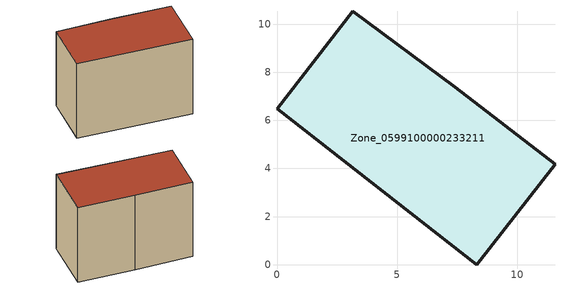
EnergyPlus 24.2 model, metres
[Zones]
Zone_0599100000233211
 floor ground (C_G): 0,6.49 3.15,10.53 7.41,7.37 11.56,4.18 8.31,0 z3.89
 wall outside (C_F): 8.31,0 11.56,4.18 7.41,7.37 3.15,10.53 0,6.49 8.31,0 z3.89:11.63
 roof outside (C_R): 3.15,10.53 0,6.49 8.31,0 11.56,4.18 7.41,7.37 z11.63
[BUILDING]
Pand.0599100000233211: North Axis=0; Terrain=City; Loads Convergence Tolerance Value=0.04; Temperature Convergence Tolerance Value=0.4; Solar Distribution=FullExterior; Maximum Number of Warmup Days=25; Minimum Number of Warmup Days=1
[Site:Location]
Rotterdam.The.Hague.AP_ZH_NLD Design_Conditions: Latitude=51.96; Longitude=4.45; Time Zone=1; Elevation=-4.5
[SITE:GROUNDTEMPERATURE:BUILDINGSURFACE]
18, 18, 18, 18, 18, 18, 18, 18, 18, 18, 18, 18
[MATERIAL] Thermal Absorptance=0.9; Solar Absorptance=0.7; Visible Absorptance=0.7
Name | Roughness | Thickness | Conductivity | Density | Specific Heat
G.TC.1975-1991 | MediumSmooth | 0.15 | 0.288461 | 540 | 1210
F.TC.1975-1991 | Rough | 0.3 | 0.230769 | 1920 | 840
R.TC.1975-1991 | MediumRough | 0.2 | 0.153846 | 1500 | 1000
[CONSTRUCTION]
C_G: G.TC.1975-1991
C_F: F.TC.1975-1991
C_R: R.TC.1975-1991
[ZONE]
Zone_0599100000233211: Type=1; Multiplier=1; Ceiling Height=Autocalculate; Volume=Autocalculate; Floor Area=autocalculate; Part of Total Floor Area=Yes
[ZONEINFILTRATION:DESIGNFLOWRATE]
Infil_Zone_0599100000233211: Zone or ZoneList or Space or SpaceList=Zone_0599100000233211; Schedule=AlwaysOn; Design Flow Rate Calculation Method=Flow/Area; Flow Rate per Floor Area=0.003; Constant Term Coefficient=1; Temperature Term Coefficient=0; Velocity Term Coefficient=0; Velocity Squared Term Coefficient=0
[HVACTEMPLATE:ZONE:IDEALLOADSAIRSYSTEM]
Zone_0599100000233211: Maximum Heating Supply Air Temperature=50; Minimum Cooling Supply Air Temperature=13; Maximum Heating Supply Air Humidity Ratio=0.0156; Minimum Cooling Supply Air Humidity Ratio=0.0077; Heating Limit=NoLimit; Cooling Limit=NoLimit; Dehumidification Control Type=ConstantSensibleHeatRatio; Cooling Sensible Heat Ratio=0.7; Dehumidification Setpoint=60; Humidification Control Type=None; Humidification Setpoint=30; Outdoor Air Method=None; Outdoor Air Flow Rate per Person=0.00944; Outdoor Air Flow Rate per Zone Floor Area=0; Outdoor Air Flow Rate per Zone=0; Demand Controlled Ventilation Type=None; Outdoor Air Economizer Type=NoEconomizer; Heat Recovery Type=None; Sensible Heat Recovery Effectiveness=0.7; Latent Heat Recovery Effectiveness=0.65
[ZONECONTROL:THERMOSTAT]
ThermostatControl_Zone_0599100000233211: Zone or ZoneList=Zone_0599100000233211; Control Type Schedule=DualSetpointControlType; Control 1=Thermostat_Zone_0599100000233211; Temperature Difference Between Cutout And Setpoint=0
[THERMOSTATSETPOINT:DUALSETPOINT]
Thermostat_Zone_0599100000233211: Heating Setpoint Temperature Schedule=HeatingSetpoint_Zone_0599100000233211; Cooling Setpoint Temperature Schedule=CoolingSetpoint_Zone_0599100000233211
[SCHEDULE:COMPACT]
HeatingSetpoint_Zone_0599100000233211: Through: 12/31, For: AllDays, Until: 24:00, 21
CoolingSetpoint_Zone_0599100000233211: Through: 12/31, For: AllDays, Until: 24:00, 24
DualSetpointControlType: Through: 12/31, For: AllDays, Until: 24:00, 4
AlwaysOn: Through: 12/31, For: AllDays, Until: 24:00, 1
